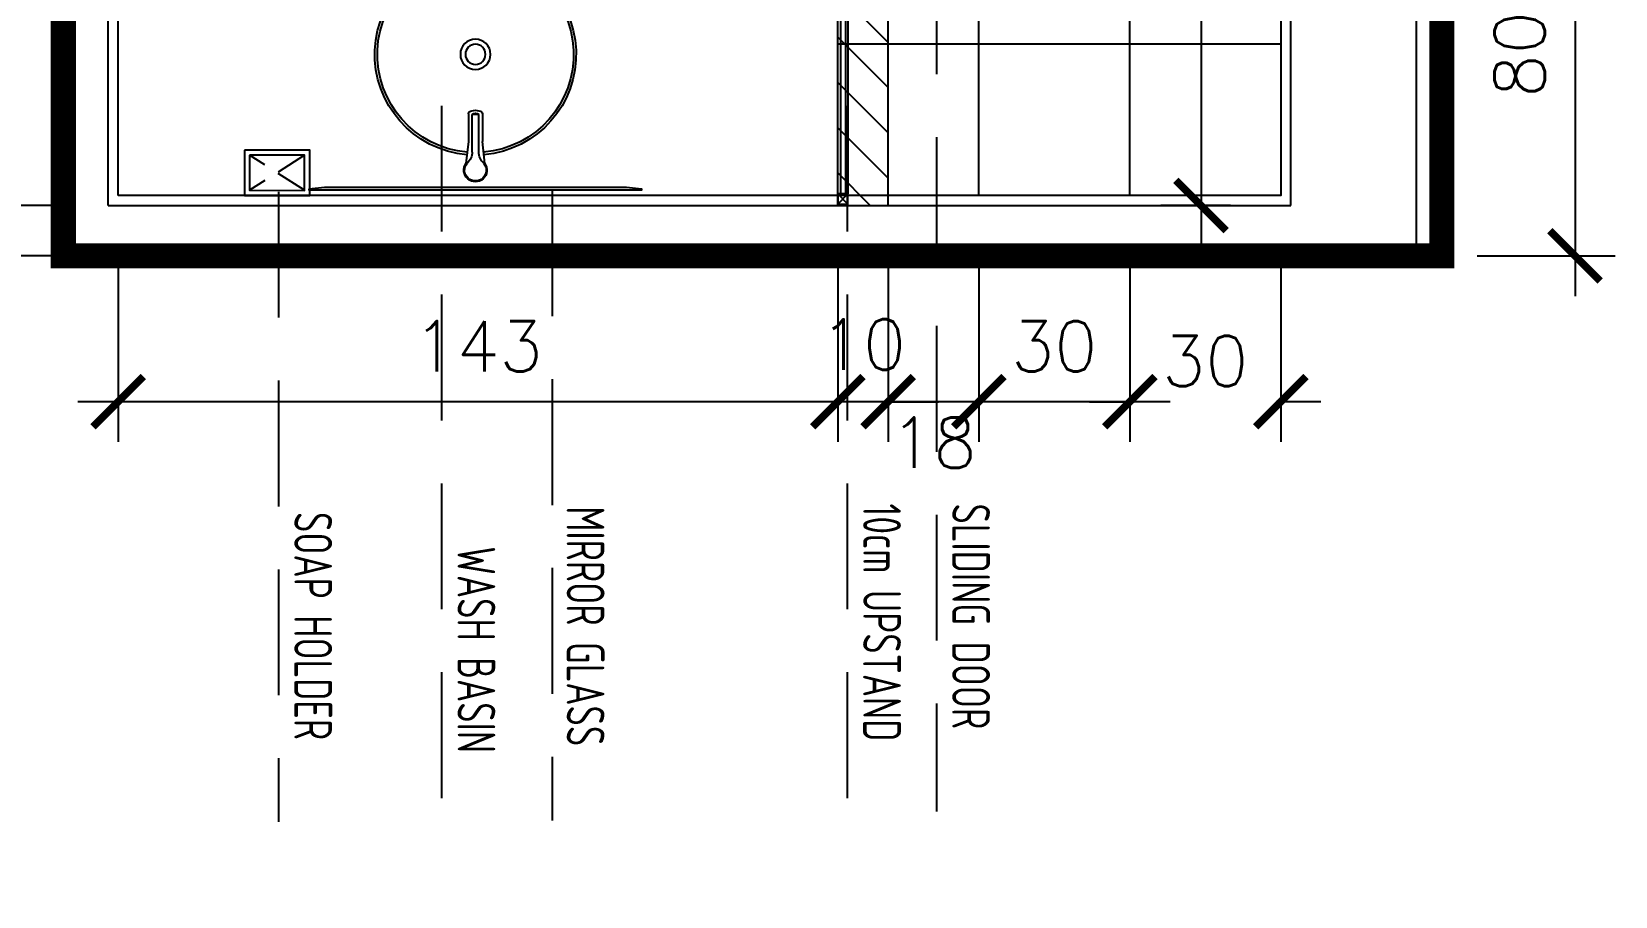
# Model space of a CAD drawing. Header units: centimetres. Extents: x -1797 to 2001, y -8788 to 1856.
# Drawn here: x -963.3 to -648.7, y -5116.5 to -4944.8 of the extents above; entities that cross this region are included whole.
import ezdxf
from ezdxf.xclip import XClip

# ---------------------------------------------------------------- set-up
doc = ezdxf.new("R2010")
doc.units = ezdxf.units.CM
doc.header["$LTSCALE"] = 100
doc.header["$MEASUREMENT"] = 0
doc.header["$XCLIPFRAME"] = 0
doc.header["$PDMODE"] = 35
for name, pattern in [('A0-01 FLOOR PLANS$0$HIDDEN', [0.375, 0.25, -0.125]), ('HIDDEN', [0.375, 0.25, -0.125]), ('HIDDEN2', [0.1875, 0.125, -0.0625])]:
    doc.linetypes.add(name, pattern=pattern)
for name, color, linetype in [('A0-01 FLOOR PLANS$0$BATH FIXTURES', 85, 'Continuous'), ('A0-01 FLOOR PLANS$0$COUNTERS', 85, 'Continuous'), ('A0-01 FLOOR PLANS$0$DOOR', 1, 'Continuous'), ('A0-01 FLOOR PLANS$0$HIDDEN -03', 8, 'A0-01 FLOOR PLANS$0$HIDDEN'), ('A0-01 FLOOR PLANS$0$THRESHOLD', 8, 'Continuous'), ('A0-01 FLOOR PLANS$0$TILE', 252, 'Continuous'), ('A0-01 FLOOR PLANS$0$WALL-01', 7, 'Continuous'), ('BATH FIXTURES', 85, 'Continuous'), ('DIM', 1, 'Continuous'), ('HATCH-1', 252, 'Continuous'), ('HIDDEN -03', 8, 'HIDDEN'), ('ID_Flooring_01', 123, 'Continuous'), ('ID_Flooring_02', 127, 'Continuous'), ('Text-1', 3, 'Continuous'), ('WALL-01', 7, 'Continuous'), ('WALL-04', 1, 'Continuous')]:
    doc.layers.add(name, color=color, linetype=linetype)
doc.styles.add('22', font='romans.shx')
doc.styles.add('HB25Small', font='ARCHSTYL.SHX', dxfattribs={"width": 0.8, "height": 2.5})
doc.styles.add('ISO', font='isocp2.shx', dxfattribs={"width": 0.8})
doc.dimstyles.new('100', dxfattribs={"dimtxt": 15, "dimasz": 10, "dimexe": 8, "dimexo": 12, "dimgap": 6, "dimtad": 1, "dimdec": 0, "dimzin": 0, "dimdsep": 46, "dimtxsty": '22', "dimblk": 'ARCHTICK', "dimcen": 30, "dimdle": 8, "dimclrd": 1, "dimclre": 1, "dimclrt": 2, "dimadec": 0, "dimazin": 0, "dimtfac": 1, "dimtdec": 0, "dimtmove": 2, "dimatfit": 3, "dimldrblk": 'OBLIQUE', "dimfxl": 100, "dimtolj": 1, "dimtzin": 0, "dimarcsym": 0})
doc.dimstyles.new('DIM DET', dxfattribs={"dimtxt": 0.05, "dimasz": 0.025, "dimexe": 0.025, "dimexo": 0.025, "dimgap": 0.025, "dimtad": 1, "dimzin": 0, "dimdsep": 46, "dimtxsty": 'ISO', "dimblk": 'ARCHTICK', "dimcen": 0.1, "dimdle": 0.025, "dimclrd": 15, "dimclre": 15, "dimclrt": 2, "dimadec": 0, "dimazin": 0, "dimtfac": 1, "dimtmove": 2, "dimatfit": 0, "dimldrblk": 'ARCHTICK', "dimfxl": 0.17, "dimtzin": 1, "dimarcsym": 0})

# ---------------------------------------------------------------- blocks, each defined once
blk = doc.blocks.new('A0-01 FLOOR PLANS$0$Bath_WashBasin_D-40_01')
for p, q in [((-1.4, -7.96), (-1.88, -3.63)), ((-0.65, -5.9), (-0.65, -13.37)), ((0.65, -5.9), (0.65, -13.37)), ((1.88, -3.63), (1.4, -7.96)), ((-1.4, -13.5), (-1.4, -7.96)), ((1.4, -13.5), (1.4, -7.96)), ((0.65, -13.37), (-0.65, -13.37))]:
    blk.add_line(p, q)
for radius in [3, 2]:
    blk.add_circle((0, -25.3), radius)
for centre, radius, start, end in [((0, -2.3), 2.3, 324.6388, 215.3612), ((0, -2.3), 2.15, 320.9725, 219.0275), ((0, -25.3), 20, 94.8311, 85.1689), ((0, -25.3), 19.5, 94.7941, 85.2059), ((-3.61, -5.89), 2.96, 359.8082, 49.0473), ((3.61, -5.89), 2.96, 130.9527, 180.1918), ((0, -12.55), 1.05, 231.7534, 308.2466)]:
    blk.add_arc(centre, radius, start, end)
blk.add_ellipse((0, -13.5), major_axis=(-1.4, 0), ratio=0.500001, start_param=6.283185, end_param=9.424778)
blk = doc.blocks.new('A0-01 FLOOR PLANS$0$A$Cfdf14f78')
at = {"layer": 'A0-01 FLOOR PLANS$0$THRESHOLD', "transparency": 33554687}
h = blk.add_hatch(dxfattribs=at)
h.set_pattern_fill('ANSI31', color=256, scale=2, angle=360)
h.set_pattern_definition([(45, (3115.114, -933.269), (-4.490128, 4.490128), [])])
h.paths.add_polyline_path([(0, -210), (0, 0), (-10, 0), (-10, -210)])
at = {"layer": 'A0-01 FLOOR PLANS$0$DOOR'}
for p, q in [((-10, -0.27), (-8, -2.27)), ((-8, -0.27), (-10, -2.27)), ((-9.5, -63.97), (-9.5, -2.27)), ((-8.5, -63.97), (-8.5, -2.27)), ((-10, -63.97), (-8, -65.97)), ((-8, -63.97), (-10, -65.97)), ((-8, -73.97), (-13.71, -73.97)), ((-8, -75.97), (-13.71, -75.97)), ((-10, -210), (-8, -208)), ((-8, -210), (-10, -208))]:
    blk.add_line(p, q, dxfattribs=at)
for points in [[(-8, -2.27), (-10, -2.27), (-10, -0.27), (-8, -0.27)], [(-8, -63.97), (-8, -2.27), (-10, -2.27), (-10, -63.97)], [(-8, -65.97), (-10, -65.97), (-10, -63.97), (-8, -63.97)], [(-7.5, -63.97), (-6.5, -63.97), (-6.5, -143.97), (-7.5, -143.97)], [(-9.5, -208), (-8.5, -208), (-8.5, -128.97), (-9.5, -128.97)], [(-8, -208), (-10, -208), (-10, -210), (-8, -210)]]:
    blk.add_lwpolyline(points, close=True, dxfattribs=at)
for points in [[(-8, -65.97), (-8, -143.97), (-6, -143.97), (-6, -63.97), (-8, -63.97)], [(-8, -208), (-8, -128.97), (-10, -128.97), (-10, -208)]]:
    blk.add_lwpolyline(points, dxfattribs=at)
blk.add_circle((-16, -74.97), 2.5, dxfattribs=at)
at = {"layer": 'A0-01 FLOOR PLANS$0$TILE', "color": 8}
for p, q in [((-10, 0), (-10, -210)), ((0, 0), (0, -210))]:
    blk.add_line(p, q, dxfattribs=at)
blk = doc.blocks.new('A0-01 FLOOR PLANS')
at = {"layer": 'A0-01 FLOOR PLANS$0$HIDDEN -03'}
blk.add_line((-400, 753), (-400, 2648), dxfattribs=at)
at = {"layer": 'A0-01 FLOOR PLANS$0$WALL-01'}
for p, q in [((-665, 1218), (-665, 1288.11)), ((-430, 1218), (-430, 1288)), ((-405, 763), (-405, 1288)), ((-665, 1218), (-430, 1218)), ((-840, 1208), (-430, 1208)), ((-430, 788), (-430, 1208))]:
    blk.add_line(p, q, dxfattribs=at)
at = {"layer": 'A0-01 FLOOR PLANS$0$BATH FIXTURES', "xscale": -1, "rotation": 180}
blk.add_blockref('A0-01 FLOOR PLANS$0$Bath_WashBasin_D-40_01', (-592, 1222.7), dxfattribs=at)
at = {"layer": 'A0-01 FLOOR PLANS$0$COUNTERS', "xscale": -1, "rotation": 180}
blk.add_blockref('A0-01 FLOOR PLANS$0$A$Cfdf14f78', (-510, 1218), dxfattribs=at)
blk = doc.blocks.new('_ARCHTICK')
at = {"color": 0, "linetype": 'ByBlock', "const_width": 0.15}
blk.add_lwpolyline([(-0.5, -0.5), (0.5, 0.5)], dxfattribs=at)
blk = doc.blocks.new('*D380')
at = {"layer": 'Defpoints', "color": 0, "transparency": 16777216}
for p in [(-713.15, -4769.32), (-730.99, -4979.32), (-713.15, -4979.32)]:
    blk.add_point(p, dxfattribs=at)
at = {"layer": 'WALL-01', "color": 1, "lineweight": -2, "transparency": 16777216}
for p, q in [((-730.99, -4761.32), (-730.99, -4987.32)), ((-725.15, -4769.32), (-738.99, -4769.32)), ((-725.15, -4979.32), (-738.99, -4979.32))]:
    blk.add_line(p, q, dxfattribs=at)
at = {"layer": 'WALL-01', "color": 1, "lineweight": -2, "transparency": 16777216, "xscale": 10, "yscale": 10, "zscale": 10}
for p, rotation in [((-730.99, -4769.32), 90), ((-730.99, -4979.32), 270)]:
    blk.add_blockref('_ARCHTICK', p, dxfattribs=dict(at, rotation=rotation))
at = {"layer": 'WALL-01', "color": 2, "transparency": 16777216, "insert": (-742.99, -4874.32), "char_height": 12, "attachment_point": 5, "rotation": 90, "style": '22'}
blk.add_mtext('\\A1;210', dxfattribs=at)
blk = doc.blocks.new('_OBLIQUE')
at = {"color": 0, "linetype": 'ByBlock'}
blk.add_line((-0.5, -0.5), (0.5, 0.5), dxfattribs=at)
blk = doc.blocks.new('*D434')
at = {"layer": 'Defpoints', "color": 0, "transparency": 16777216}
for p in [(-688.15, -4909.32), (-688.15, -4989.32), (-656.67, -4989.32)]:
    blk.add_point(p, dxfattribs=at)
at = {"layer": 'DIM', "color": 1, "lineweight": -2, "transparency": 16777216}
for p, q in [((-656.67, -4901.32), (-656.67, -4997.32)), ((-676.15, -4909.32), (-648.67, -4909.32)), ((-676.15, -4989.32), (-648.67, -4989.32))]:
    blk.add_line(p, q, dxfattribs=at)
at = {"layer": 'DIM', "color": 1, "lineweight": -2, "transparency": 16777216, "xscale": 10, "yscale": 10, "zscale": 10}
for p, rotation in [((-656.67, -4909.32), 90), ((-656.67, -4989.32), 270)]:
    blk.add_blockref('_ARCHTICK', p, dxfattribs=dict(at, rotation=rotation))
at = {"layer": 'DIM', "color": 2, "transparency": 16777216, "insert": (-667.67, -4949.32), "char_height": 10, "attachment_point": 5, "rotation": 90, "style": '22'}
blk.add_mtext('\\A1;80', dxfattribs=at)
blk = doc.blocks.new('*D435')
at = {"layer": 'Defpoints', "color": 0, "transparency": 16777216}
for p in [(-745.15, -4977.32), (-715.15, -4977.32), (-745.15, -5018.3)]:
    blk.add_point(p, dxfattribs=at)
at = {"layer": 'DIM', "color": 1, "lineweight": -2, "transparency": 16777216}
for p, q in [((-745.15, -4989.32), (-745.15, -5026.3)), ((-715.15, -4989.32), (-715.15, -5026.3)), ((-753.15, -5018.3), (-744.24, -5018.3)), ((-707.15, -5018.3), (-716.05, -5018.3))]:
    blk.add_line(p, q, dxfattribs=at)
at = {"layer": 'DIM', "color": 1, "lineweight": -2, "transparency": 16777216, "xscale": 10, "yscale": 10, "zscale": 10, "rotation": 180}
blk.add_blockref('_ARCHTICK', (-745.15, -5018.3), dxfattribs=at)
at = {"layer": 'DIM', "color": 1, "lineweight": -2, "transparency": 16777216, "xscale": 10, "yscale": 10, "zscale": 10}
blk.add_blockref('_ARCHTICK', (-715.15, -5018.3), dxfattribs=at)
at = {"layer": 'DIM', "color": 2, "transparency": 16777216, "insert": (-730.15, -5010.21), "char_height": 10, "attachment_point": 5, "style": '22'}
blk.add_mtext('\\A1;30', dxfattribs=at)
blk = doc.blocks.new('*D436')
at = {"layer": 'Defpoints', "color": 0, "transparency": 16777216}
for p in [(-775.15, -4977.32), (-745.15, -4977.32), (-775.15, -5018.3)]:
    blk.add_point(p, dxfattribs=at)
at = {"layer": 'DIM', "color": 1, "lineweight": -2, "transparency": 16777216}
for p, q in [((-775.15, -4989.32), (-775.15, -5026.3)), ((-745.15, -4989.32), (-745.15, -5026.3)), ((-737.15, -5018.3), (-783.15, -5018.3))]:
    blk.add_line(p, q, dxfattribs=at)
at = {"layer": 'DIM', "color": 1, "lineweight": -2, "transparency": 16777216, "xscale": 10, "yscale": 10, "zscale": 10, "rotation": 180}
blk.add_blockref('_ARCHTICK', (-775.15, -5018.3), dxfattribs=at)
at = {"layer": 'DIM', "color": 1, "lineweight": -2, "transparency": 16777216, "xscale": 10, "yscale": 10, "zscale": 10}
blk.add_blockref('_ARCHTICK', (-745.15, -5018.3), dxfattribs=at)
at = {"layer": 'DIM', "color": 2, "transparency": 16777216, "insert": (-760.15, -5007.3), "char_height": 10, "attachment_point": 5, "style": '22'}
blk.add_mtext('\\A1;30', dxfattribs=at)
blk = doc.blocks.new('*D437')
at = {"layer": 'Defpoints', "color": 0, "transparency": 16777216}
for p in [(-793.15, -4977.32), (-775.15, -4977.32), (-793.15, -5018.3)]:
    blk.add_point(p, dxfattribs=at)
at = {"layer": 'DIM', "color": 1, "lineweight": -2, "transparency": 16777216}
for p, q in [((-793.15, -4989.32), (-793.15, -5026.3)), ((-775.15, -4989.32), (-775.15, -5026.3)), ((-767.15, -5018.3), (-801.15, -5018.3))]:
    blk.add_line(p, q, dxfattribs=at)
at = {"layer": 'DIM', "color": 1, "lineweight": -2, "transparency": 16777216, "xscale": 10, "yscale": 10, "zscale": 10, "rotation": 180}
blk.add_blockref('_ARCHTICK', (-793.15, -5018.3), dxfattribs=at)
at = {"layer": 'DIM', "color": 1, "lineweight": -2, "transparency": 16777216, "xscale": 10, "yscale": 10, "zscale": 10}
blk.add_blockref('_ARCHTICK', (-775.15, -5018.3), dxfattribs=at)
at = {"layer": 'DIM', "color": 2, "transparency": 16777216, "insert": (-784.15, -5026.42), "char_height": 10, "attachment_point": 5, "style": '22'}
blk.add_mtext('\\A1;18', dxfattribs=at)
blk = doc.blocks.new('*D438')
at = {"layer": 'Defpoints', "color": 0, "transparency": 16777216}
for p in [(-803.15, -4977.32), (-793.15, -4977.32), (-803.15, -5018.3)]:
    blk.add_point(p, dxfattribs=at)
at = {"layer": 'DIM', "color": 1, "lineweight": -2, "transparency": 16777216}
for p, q in [((-803.15, -4989.32), (-803.15, -5026.3)), ((-793.15, -4989.32), (-793.15, -5026.3)), ((-803.15, -5018.3), (-813.15, -5018.3)), ((-793.15, -5018.3), (-803.15, -5018.3)), ((-793.15, -5018.3), (-783.15, -5018.3))]:
    blk.add_line(p, q, dxfattribs=at)
at = {"layer": 'DIM', "color": 1, "lineweight": -2, "transparency": 16777216, "xscale": 10, "yscale": 10, "zscale": 10}
blk.add_blockref('_ARCHTICK', (-803.15, -5018.3), dxfattribs=at)
at = {"layer": 'DIM', "color": 1, "lineweight": -2, "transparency": 16777216, "xscale": 10, "yscale": 10, "zscale": 10, "rotation": 180}
blk.add_blockref('_ARCHTICK', (-793.15, -5018.3), dxfattribs=at)
at = {"layer": 'DIM', "color": 2, "transparency": 16777216, "insert": (-798.15, -5006.94), "char_height": 10, "attachment_point": 5, "style": '22'}
blk.add_mtext('\\A1;10', dxfattribs=at)
blk = doc.blocks.new('*D439')
at = {"layer": 'Defpoints', "color": 0, "transparency": 16777216}
for p in [(-946.15, -4977.32), (-803.15, -4977.32), (-946.15, -5018.3)]:
    blk.add_point(p, dxfattribs=at)
at = {"layer": 'DIM', "color": 1, "lineweight": -2, "transparency": 16777216}
for p, q in [((-946.15, -4989.32), (-946.15, -5026.3)), ((-803.15, -4989.32), (-803.15, -5026.3)), ((-795.15, -5018.3), (-954.15, -5018.3))]:
    blk.add_line(p, q, dxfattribs=at)
at = {"layer": 'DIM', "color": 1, "lineweight": -2, "transparency": 16777216, "xscale": 10, "yscale": 10, "zscale": 10, "rotation": 180}
blk.add_blockref('_ARCHTICK', (-946.15, -5018.3), dxfattribs=at)
at = {"layer": 'DIM', "color": 1, "lineweight": -2, "transparency": 16777216, "xscale": 10, "yscale": 10, "zscale": 10}
blk.add_blockref('_ARCHTICK', (-803.15, -5018.3), dxfattribs=at)
at = {"layer": 'DIM', "color": 2, "transparency": 16777216, "insert": (-874.65, -5007.3), "char_height": 10, "attachment_point": 5, "style": '22'}
blk.add_mtext('\\A1;143', dxfattribs=at)
blk = doc.blocks.new('*D440')
at = {"layer": 'Defpoints', "color": 0, "transparency": 16777216}
for p in [(-982.84, -4934.32), (-946.15, -4934.32), (-946.15, -4979.32)]:
    blk.add_point(p, dxfattribs=at)
at = {"layer": 'DIM', "color": 1, "lineweight": -2, "transparency": 16777216}
for p, q in [((-982.84, -4987.32), (-982.84, -4926.32)), ((-958.15, -4934.32), (-990.84, -4934.32)), ((-958.15, -4979.32), (-990.84, -4979.32))]:
    blk.add_line(p, q, dxfattribs=at)
at = {"layer": 'DIM', "color": 1, "lineweight": -2, "transparency": 16777216, "xscale": 10, "yscale": 10, "zscale": 10}
for p, rotation in [((-982.84, -4934.32), 90), ((-982.84, -4979.32), 270)]:
    blk.add_blockref('_ARCHTICK', p, dxfattribs=dict(at, rotation=rotation))
at = {"layer": 'DIM', "color": 2, "transparency": 16777216, "insert": (-993.84, -4956.82), "char_height": 10, "attachment_point": 5, "rotation": 90, "style": '22'}
blk.add_mtext('\\A1;45', dxfattribs=at)
blk = doc.blocks.new('*D900')
at = {"layer": 'Defpoints', "color": 0, "transparency": 16777216}
for p in [(-946.15, -4979.32), (-982.84, -4989.32), (-946.15, -4989.32)]:
    blk.add_point(p, dxfattribs=at)
at = {"layer": 'DIM', "color": 1, "lineweight": -2, "transparency": 16777216}
for p, q in [((-982.84, -4979.32), (-982.84, -4969.32)), ((-958.15, -4979.32), (-990.84, -4979.32)), ((-982.84, -4979.32), (-982.84, -4989.32)), ((-958.15, -4989.32), (-990.84, -4989.32)), ((-982.84, -4989.32), (-982.84, -4999.32))]:
    blk.add_line(p, q, dxfattribs=at)
at = {"layer": 'DIM', "color": 1, "lineweight": -2, "transparency": 16777216, "xscale": 10, "yscale": 10, "zscale": 10}
for p, rotation in [((-982.84, -4979.32), 270), ((-982.84, -4989.32), 90)]:
    blk.add_blockref('_ARCHTICK', p, dxfattribs=dict(at, rotation=rotation))
at = {"layer": 'DIM', "color": 2, "transparency": 16777216, "insert": (-1004.84, -4984.32), "char_height": 10, "attachment_point": 5, "rotation": 90, "style": '22'}
blk.add_mtext('\\A1;10', dxfattribs=at)

msp = doc.modelspace()

# ---------------------------------------------------------------- linework, layer by layer
at = {"layer": 'BATH FIXTURES', "linetype": 'ByBlock'}
for points in [[(-921.04, -4968.32), (-921.04, -4977.32), (-908.08, -4977.33), (-908.08, -4968.33)], [(-921.04, -4968.32), (-921.04, -4977.32), (-908.08, -4977.33), (-908.08, -4968.33)], [(-920.04, -4969.32), (-920.04, -4976.32), (-909.08, -4976.33), (-909.08, -4969.33)], [(-920.04, -4969.32), (-920.04, -4976.32), (-909.08, -4976.33), (-909.08, -4969.33)]]:
    msp.add_lwpolyline(points, close=True, dxfattribs=at)
at = {"layer": 'HATCH-1', "linetype": 'HIDDEN2', "ltscale": 0.5}
for p, q in [((-909.08, -4969.33), (-920.04, -4976.32)), ((-909.08, -4976.32), (-920.04, -4969.33))]:
    msp.add_line(p, q, dxfattribs=at)
at = {"layer": 'HIDDEN -03', "color": 6, "linetype": 'HIDDEN', "const_width": 5}
msp.add_lwpolyline([(-683.15, -4739.32), (-957.03, -4739.32), (-957.03, -4989.32), (-683.15, -4989.32)], close=True, dxfattribs=at)
at = {"layer": 'ID_Flooring_01'}
msp.add_lwpolyline([(-946.15, -4977.32), (-946.15, -4771.32), (-715.15, -4771.32), (-715.15, -4977.32)], close=True, dxfattribs=at)
at = {"layer": 'ID_Flooring_02'}
for p, q in [((-775.15, -4977.32), (-775.15, -4771.32)), ((-745.15, -4977.32), (-745.15, -4771.32)), ((-715.15, -4947.32), (-803.15, -4947.32))]:
    msp.add_line(p, q, dxfattribs=at)
at = {"layer": 'WALL-04', "linetype": 'ByBlock'}
msp.add_lwpolyline([(-908.16, -4976.02), (-905.16, -4975.72), (-845.16, -4975.72), (-842.16, -4976.02), (-842.16, -4976.32), (-908.16, -4976.32)], close=True, dxfattribs=at)

# ---------------------------------------------------------------- block references
at = {"layer": 'ID_Flooring_02'}
ref = msp.add_blockref('A0-01 FLOOR PLANS', (-283.15, -6197.32), dxfattribs=at)
XClip(ref).set_block_clipping_path([(-673.8792147529, 1208), (-400, 1458)])

# ---------------------------------------------------------------- texts
at = {"layer": 'Text-1', "color": 3, "style": 'HB25Small', "width": 0.8}
for s, p in [('SOAP HOLDER', (-911.14, -5040.21)), ('MIRROR GLASS', (-857.02, -5039.06)), ('10cm UPSTAND', (-798.12, -5038.52)), ('SLIDING DOOR', (-780.43, -5038.52)), ('WASH BASIN', (-878.71, -5047.01))]:
    msp.add_text(s, height=7.5, rotation=270, dxfattribs=at).set_placement(p)

# ---------------------------------------------------------------- dimensions: what is measured, and where the dimension line sits
at = {"layer": 'DIM'}
for base, p1, p2, picture, middle in [((-656.67, -4989.32), (-688.15, -4909.32), (-688.15, -4989.32), '*D434', (-667.67, -4949.32)), ((-982.84, -4934.32), (-946.15, -4979.32), (-946.15, -4934.32), '*D440', (-993.84, -4956.82)), ((-982.84, -4989.32), (-946.15, -4979.32), (-946.15, -4989.32), '*D900', (-1004.84, -4984.32))]:
    dim = msp.add_linear_dim(base=base, p1=p1, p2=p2, angle=90, dimstyle='100', override={"dimtxt": 10}, dxfattribs=at)
    dim.commit()
    dim.dimension.update_dxf_attribs({"geometry": picture, "text_midpoint": middle})
for base, p1, p2, picture, middle in [((-946.15, -5018.3), (-803.15, -4977.32), (-946.15, -4977.32), '*D439', (-874.65, -5007.3)), ((-775.15, -5018.3), (-745.15, -4977.32), (-775.15, -4977.32), '*D436', (-760.15, -5007.3))]:
    dim = msp.add_linear_dim(base=base, p1=p1, p2=p2, dimstyle='100', override={"dimtxt": 10}, dxfattribs=at)
    dim.commit()
    dim.dimension.update_dxf_attribs({"geometry": picture, "text_midpoint": middle})
for base, p1, p2, picture, middle in [((-803.15, -5018.3), (-793.15, -4977.32), (-803.15, -4977.32), '*D438', (-798.15, -5006.94)), ((-793.15, -5018.3), (-775.15, -4977.32), (-793.15, -4977.32), '*D437', (-784.15, -5026.42)), ((-745.15, -5018.3), (-715.15, -4977.32), (-745.15, -4977.32), '*D435', (-730.15, -5010.21))]:
    dim = msp.add_linear_dim(base=base, p1=p1, p2=p2, dimstyle='100', override={"dimtxt": 10}, dxfattribs=at)
    dim.commit()
    dim.dimension.update_dxf_attribs({"geometry": picture, "text_midpoint": middle, "dimtype": 160})
at = {"layer": 'WALL-01'}
dim = msp.add_linear_dim(base=(-730.99, -4979.32), p1=(-713.15, -4769.32), p2=(-713.15, -4979.32), angle=90, dimstyle='100', override={"dimtxt": 12, "dimfxl": 0.075}, dxfattribs=at)
dim.commit()
dim.dimension.update_dxf_attribs({"geometry": '*D380', "text_midpoint": (-742.99, -4874.32)})

# ---------------------------------------------------------------- leaders
at = {"layer": 'HIDDEN -03'}
for points in [[(-783.57, -4928.24), (-783.57, -5099.67)], [(-881.86, -4959.52), (-881.86, -5099.67)], [(-801.26, -4959.52), (-801.26, -5099.67)], [(-914.28, -4976.61), (-914.28, -5101.75)], [(-859.88, -4976.32), (-859.88, -5101.47)]]:
    msp.add_leader(points, dimstyle='DIM DET', override={"dimasz": 0.04, "dimtad": 0, "dimclrd": 251, "dimldrblk": 'Dot', "dimfxl": 0.1}, dxfattribs=at)

doc.saveas('drawing.dxf')
